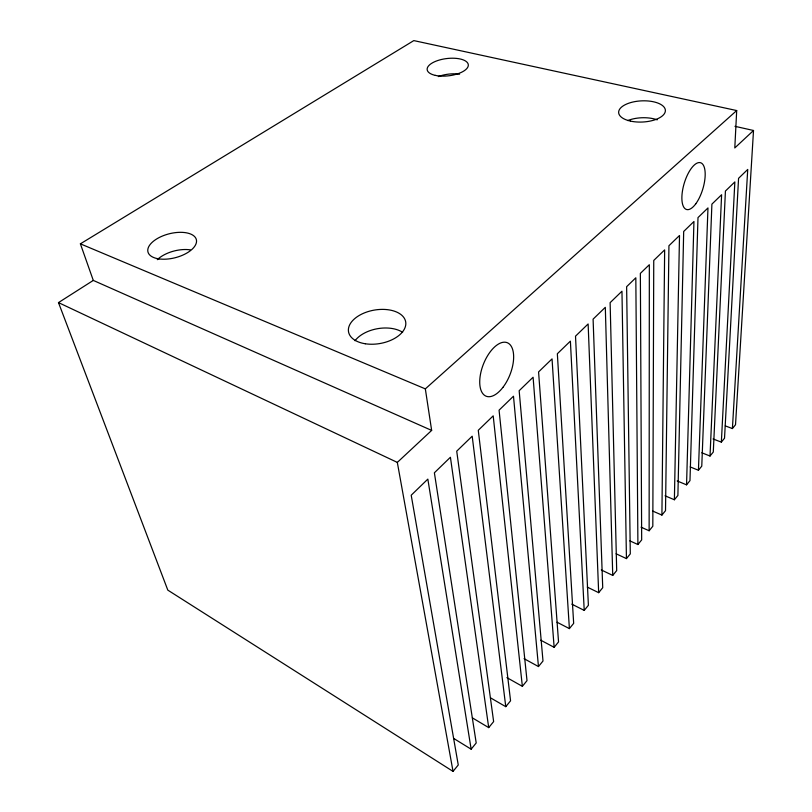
<?xml version="1.0" encoding="UTF-8"?>
<svg xmlns="http://www.w3.org/2000/svg" width="812" height="812" viewBox="0 0 812 812"><rect width="100%" height="100%" fill="white"/><g stroke="black" fill="none" stroke-linecap="round" stroke-linejoin="round"><path stroke-width="1.22" d="M641.033 527.161L649.133 530.764L649.336 264.712L640.363 273.39L641.673 539.909L637.907 544.527L629.858 540.863M652.625 511.032L661.912 515.072L664.652 249.883L653.751 260.429L652.818 526.237L649.133 530.764M665.058 495.807L674.386 499.766L679.512 235.49L668.936 245.731L665.515 510.657L661.912 515.072M677.188 480.958L686.556 484.835L693.945 221.514L683.684 231.461L677.898 495.462L674.386 499.766M690.2 466.93L698.432 470.26L707.973 207.943L697.995 217.596L689.977 480.633L686.556 484.835M701.791 452.781L710.023 456.029L721.604 194.748L711.901 204.137L701.771 466.159L698.432 470.26M453.888 738.555L471.143 749.192L427.843 479.11L411.207 495.229L458.262 764.985L453.035 771.4L397.322 462.404L431.649 430.411L93.289 280.414L80.388 243.833L413.815 40.6L736.697 110.554L734.799 147.936L753.516 130.488L734.962 126.317M713.078 438.957L721.35 442.134L734.85 181.929L725.42 191.053L713.291 452.03L710.023 456.029M725.289 425.884L732.404 428.563L747.73 169.454L738.565 178.325L724.527 438.226L721.35 442.134M753.516 130.488L735.52 424.747L732.404 428.563M471.143 749.192L476.208 742.96L434.379 472.787L450.416 457.257L488.712 727.623L472.391 717.869M488.712 727.623L493.635 721.584L456.72 451.167L472.188 436.186L505.774 706.684L490.458 697.802M505.774 706.684L510.565 700.807L478.268 430.299L493.199 415.845L522.36 686.333L506.901 677.624M522.36 686.333L527.008 680.629L499.075 410.161L513.488 396.205L538.468 666.561L524.055 658.664M538.468 666.561L542.995 661.009L519.162 390.714L533.098 377.225L554.149 647.326L540.721 640.181M554.149 647.326L558.544 641.927L538.579 371.926L552.048 358.884L569.395 628.61L557.022 622.215M569.395 628.61L573.668 623.362L557.347 353.748L570.389 341.131L584.224 610.401L571.81 604.148M584.224 610.401L588.395 605.295L575.515 336.168L588.132 323.958L598.667 592.679L587.279 587.096M598.667 592.679L602.727 587.705L593.095 319.146L605.316 307.322L612.735 575.414L601.296 569.953M612.735 575.414L616.694 570.572L610.127 302.663L621.962 291.203L626.438 558.605L616.095 553.784M626.438 558.605L630.295 553.875L626.631 286.687L635.826 277.785L637.907 544.527M431.649 430.411L425.336 388.877L736.697 110.554M453.035 771.4L167.81 590.121L58.484 302.602L93.289 280.414M80.388 243.833L425.336 388.877M58.484 302.602L397.322 462.404M627.717 120.562A23.162 10.749 -2.6 0 1 657.212 119.841M438.318 76.582A20.533 8.82 -6.9 0 1 459.612 74.196M355.017 340.735A28.643 17.113 -10 0 1 402.62 332.301M157.295 259.678A24.695 12.484 -14.4 0 1 190.343 249.873M502.902 387.395A28.755 14.281 -68.5 0 0 507.226 342.694A28.755 14.281 -68.5 0 0 479.912 378.25A28.755 14.281 -68.5 0 0 502.902 387.395M695.803 203.771A24.421 9.724 -73.3 0 0 702.309 163.791A24.421 9.724 -73.3 0 0 682.486 190.81A24.421 9.724 -73.3 0 0 695.803 203.771M630.508 121.11A23.396 10.597 -2.7 0 0 665.383 110.462A23.396 10.597 -2.7 0 0 630.132 102.759A23.396 10.597 -2.7 0 0 630.508 121.11M435.354 75.384A20.716 8.678 -6.9 0 0 468.179 66.178A20.716 8.678 -6.9 0 0 439.668 59.946A20.716 8.678 -6.9 0 0 435.354 75.384M159.04 258.906A24.969 12.332 -14.3 0 0 196.514 241.722A24.969 12.332 -14.3 0 0 160.888 236.708A24.969 12.332 -14.3 0 0 159.04 258.906M365.268 343.76A28.999 16.95 -9.9 0 0 405.685 321.877A28.999 16.95 -9.9 0 0 360.376 314.802A28.999 16.95 -9.9 0 0 365.268 343.76"/></g></svg>
